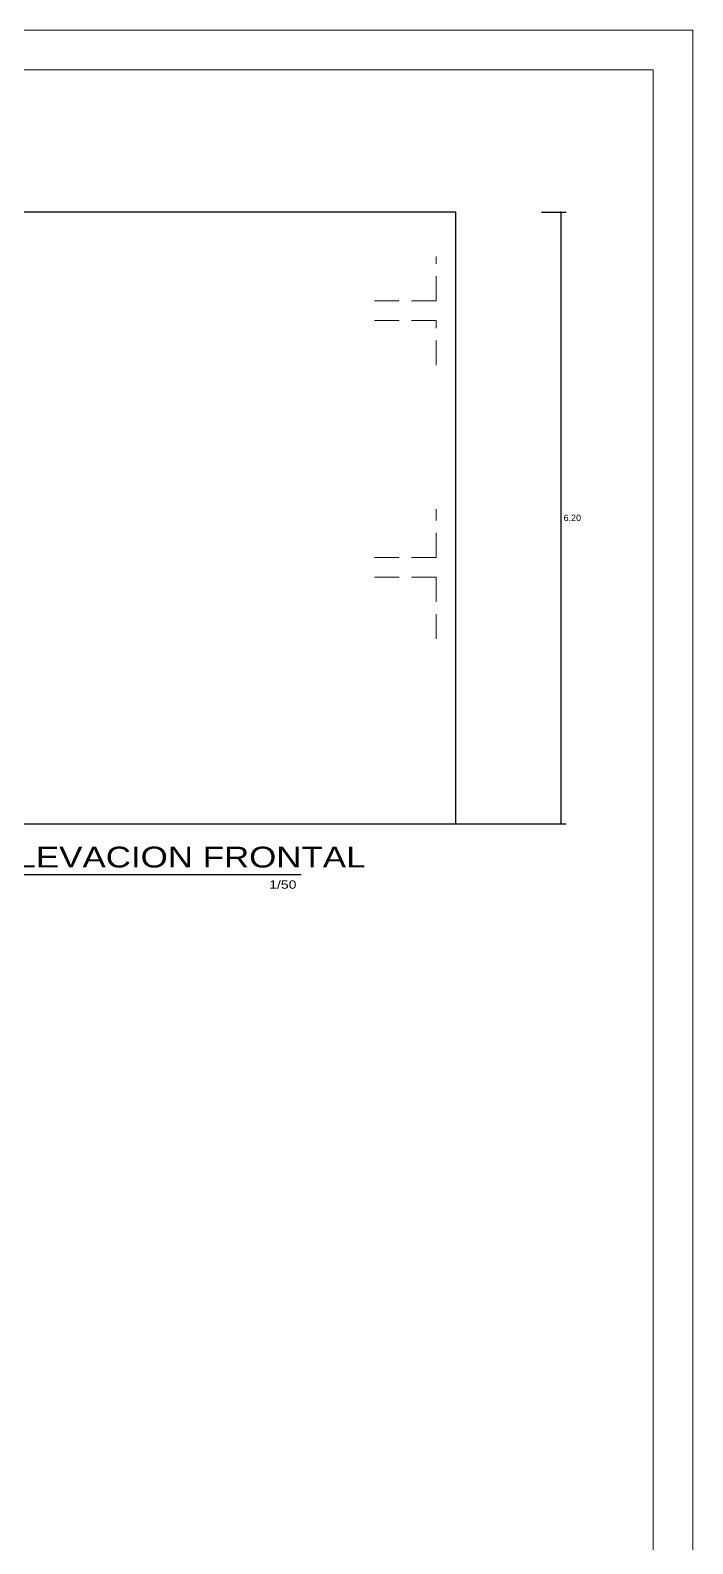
# Model space of a CAD drawing. Header units: millimetres. Extents: x 2033 to 2295, y 1536 to 1691.
# Drawn here: x 2288.07 to 2294.78, y 1583.11 to 1598.45 of the extents above; entities that cross this region are included whole.
import ezdxf

# ---------------------------------------------------------------- set-up
doc = ezdxf.new("R2010")
doc.units = ezdxf.units.MM
doc.linetypes.add('RAYITAS', pattern=[0.375, 0.25, -0.125])
doc.layers.get('Defpoints').update_dxf_attribs({"color": 164})
for name, color, linetype, lineweight in [('cotas', 251, 'Continuous', 15), ('cut wood', 26, 'Continuous', 20), ('muro bajo', 61, 'Continuous', 30), ('NPT', 63, 'Continuous', 15), ('Texto S.', 7, 'Continuous', 30), ('Texturas', 8, 'Continuous', 0)]:
    doc.layers.add(name, color=color, linetype=linetype, lineweight=lineweight)
doc.styles.add('Sta. Luisa 75 delg', font='arial.ttf', dxfattribs={"width": 1.2, "height": 0.1})
doc.styles.get("Standard").update_dxf_attribs({"font": 'arial.ttf'})
doc.dimstyles.new('Aritek', dxfattribs={"dimtxt": 0.065, "dimasz": 0.02, "dimexe": 0.05, "dimexo": 0.15, "dimgap": 0.03, "dimtad": 2, "dimtih": 1, "dimtoh": 1, "dimzin": 4, "dimdsep": 46, "dimtxsty": 'Standard', "dimblk": 'ARCHTICK', "dimcen": 0.1, "dimclrt": 7, "dimadec": 0, "dimazin": 0, "dimtfac": 1, "dimtmove": 2, "dimatfit": 1, "dimldrblk": 'DOTSMALL', "dimfxl": 0.2, "dimfxlon": 1, "dimarcsym": 0})

# ---------------------------------------------------------------- blocks, each defined once
blk = doc.blocks.new('_ArchTick')
at = {"color": 0, "linetype": 'ByBlock', "const_width": 0.15}
blk.add_lwpolyline([(-0.5, -0.5), (0.5, 0.5)], dxfattribs=at)
blk = doc.blocks.new('*D544')
at = {"layer": 'cotas', "color": 0, "linetype": 'Continuous', "lineweight": -2, "transparency": 16777216}
for p, q in [((2293.25, 1596.611), (2293.5, 1596.611)), ((2293.45, 1590.411), (2293.45, 1596.611)), ((2293.25, 1590.411), (2293.5, 1590.411))]:
    blk.add_line(p, q, dxfattribs=at)
at = {"layer": 'Defpoints', "color": 0, "linetype": 'Continuous', "transparency": 16777216}
for p in [(2292.383, 1596.611), (2293.45, 1596.611), (2292.383, 1590.411)]:
    blk.add_point(p, dxfattribs=at)
at = {"layer": 'cotas', "color": 0, "linetype": 'Continuous', "lineweight": -2, "transparency": 16777216, "xscale": 0.02, "yscale": 0.02, "zscale": 0.02}
for p, rotation in [((2293.45, 1596.611), 90), ((2293.45, 1590.411), 270)]:
    blk.add_blockref('_ArchTick', p, dxfattribs=dict(at, rotation=rotation))
at = {"layer": 'cotas', "color": 7, "linetype": 'Continuous', "transparency": 16777216, "insert": (2293.564, 1593.511), "char_height": 0.065, "attachment_point": 5}
blk.add_mtext('6.20', dxfattribs=at)
blk = doc.blocks.new('_DotSmall')
at = {"color": 0, "linetype": 'ByBlock', "const_width": 0.5}
blk.add_lwpolyline([(-0.0625, 0, 1), (0.0625, 0, 1)], format="xyb", close=True, dxfattribs=at)

msp = doc.modelspace()

# ---------------------------------------------------------------- linework, layer by layer
at = {"layer": 'cut wood', "linetype": 'Continuous'}
for points in [[(2294.784, 1598.455), (2294.784, 1570.455), (2274.784, 1570.455), (2274.784, 1598.455)], [(2294.384, 1598.055), (2294.384, 1570.855), (2275.184, 1570.855), (2275.184, 1598.055)]]:
    msp.add_lwpolyline(points, close=True, dxfattribs=at)
at = {"layer": 'muro bajo', "linetype": 'Continuous'}
for p, q in [((2292.383, 1596.611), (2287.028, 1596.611)), ((2292.383, 1590.411), (2292.383, 1596.611)), ((2287.144, 1590.411), (2293.25, 1590.411))]:
    msp.add_line(p, q, dxfattribs=at)
at = {"layer": 'NPT', "lineweight": 30, "ltscale": 0.3}
msp.add_line((2287.695, 1589.897), (2290.815, 1589.897), dxfattribs=at)
at = {"layer": 'Texturas', "linetype": 'RAYITAS'}
for p, q in [((2292.183, 1595.711), (2292.183, 1596.161)), ((2292.183, 1595.711), (2291.557, 1595.711)), ((2292.183, 1595.511), (2291.557, 1595.511)), ((2292.183, 1595.058), (2292.183, 1595.511)), ((2292.183, 1593.111), (2292.183, 1593.601)), ((2292.183, 1593.111), (2291.557, 1593.111)), ((2292.183, 1592.911), (2291.557, 1592.911)), ((2292.183, 1592.286), (2292.183, 1592.911))]:
    msp.add_line(p, q, dxfattribs=at)

# ---------------------------------------------------------------- texts
at = {"layer": 'Texto S.', "attachment_point": 1, "style": 'Sta. Luisa 75 delg'}
for s, insert, char_height, width in [('{\\H2.5x;ELEVACION FRONTAL}', (2287.695, 1590.178), 0.08438, 5.3037), ('1/50', (2290.492, 1589.836), 0.0844, 0.30729)]:
    msp.add_mtext(s, dxfattribs=dict(at, insert=insert, char_height=char_height, width=width))

# ---------------------------------------------------------------- dimensions: what is measured, and where the dimension line sits
at = {"layer": 'cotas', "linetype": 'Continuous'}
dim = msp.add_linear_dim(base=(2293.45, 1596.611), p1=(2292.383, 1590.411), p2=(2292.383, 1596.611), angle=90, dimstyle='Aritek', dxfattribs=at)
dim.commit()
dim.dimension.update_dxf_attribs({"geometry": '*D544', "text_midpoint": (2293.564, 1593.511)})

doc.saveas('drawing.dxf')
